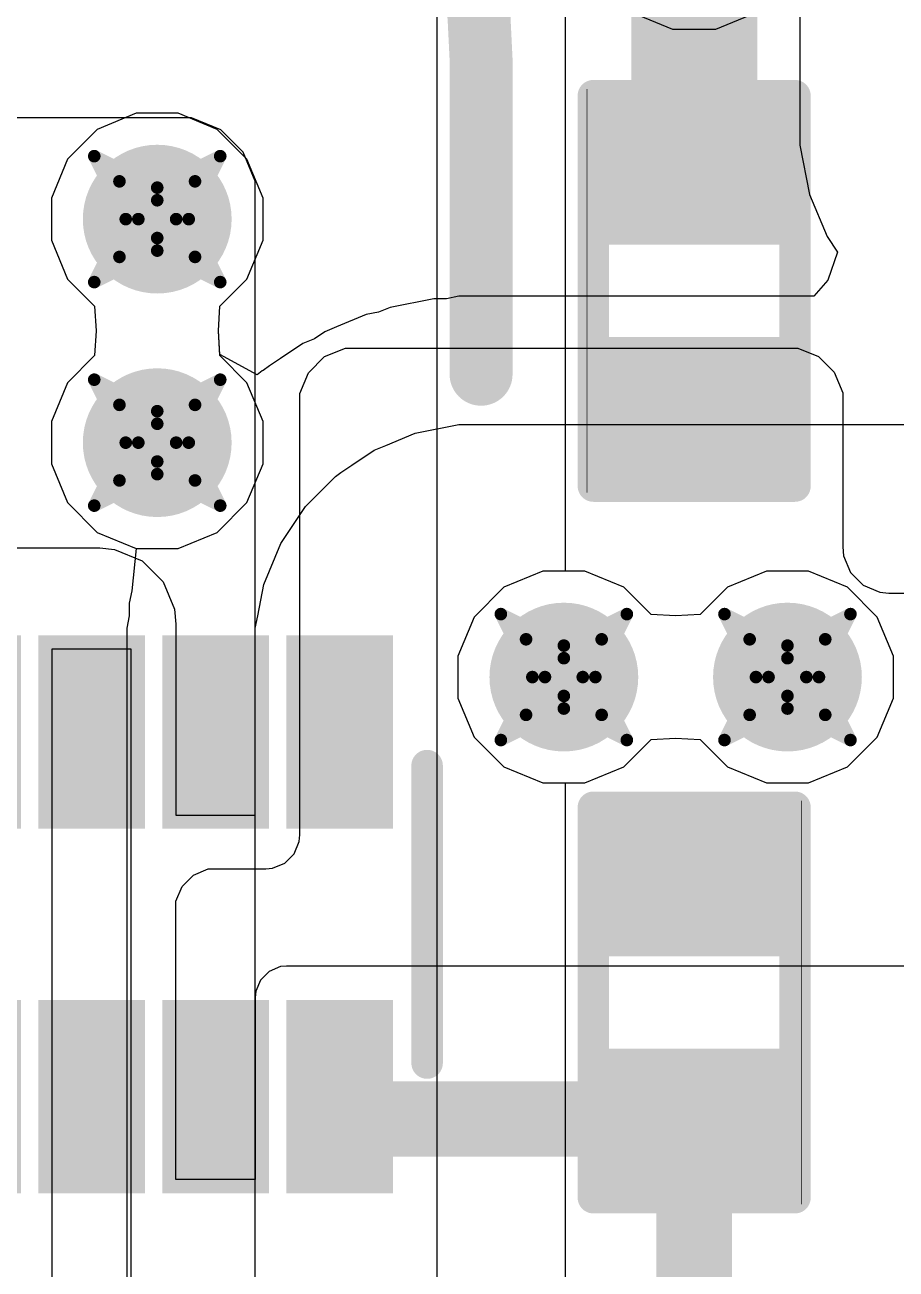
# Model space of a CAD drawing. Header units: inches. Extents: x -2 to 5376, y -4 to 5426.
# Drawn here: x 119.95 to 123.47, y 19.56 to 24.57 of the extents above; entities that cross this region are included whole.
import ezdxf

# ---------------------------------------------------------------- set-up
doc = ezdxf.new("R2010")
doc.units = ezdxf.units.IN
for name, color, linetype in [('Bottom Layer', 5, 'Continuous'), ('Drill Drawing', 1, 'Continuous'), ('Layer 1', 16, 'Continuous'), ('Layer 2', 76, 'Continuous'), ('Top Layer', 1, 'Continuous'), ('Top Overlay', 2, 'Continuous'), ('Top Paste', 8, 'Continuous'), ('Top Solder', 216, 'Continuous'), ('Via Holes', 16, 'Continuous')]:
    doc.layers.add(name, color=color, linetype=linetype)

# ---------------------------------------------------------------- blocks, each defined once
blk = doc.blocks.new('SOT_583_142')
at = {"layer": 'Top Layer'}
for points in [[(-1.07, 0.91), (-0.4, 0.91), (-0.4, 0.59), (-1.07, 0.59)], [(0.4, 0.91), (1.07, 0.91), (1.07, 0.59), (0.4, 0.59)], [(-1.07, 0.41), (-0.4, 0.41), (-0.4, 0.09), (-1.07, 0.09)], [(0.4, 0.41), (1.07, 0.41), (1.07, 0.09), (0.4, 0.09)], [(-1.07, -0.09), (-0.4, -0.09), (-0.4, -0.41), (-1.07, -0.41)], [(0.4, -0.09), (1.07, -0.09), (1.07, -0.41), (0.4, -0.41)], [(-1.07, -0.59), (-0.4, -0.59), (-0.4, -0.91), (-1.07, -0.91)], [(0.4, -0.59), (1.07, -0.59), (1.07, -0.91), (0.4, -0.91)]]:
    blk.add_hatch(color=1, dxfattribs=at).paths.add_polyline_path(points)
at = {"layer": 'Top Paste'}
for points in [[(-1.07, 0.91), (-0.4, 0.91), (-0.4, 0.59), (-1.07, 0.59)], [(0.4, 0.91), (1.07, 0.91), (1.07, 0.59), (0.4, 0.59)], [(-1.07, 0.41), (-0.4, 0.41), (-0.4, 0.09), (-1.07, 0.09)], [(0.4, 0.41), (1.07, 0.41), (1.07, 0.09), (0.4, 0.09)], [(-1.07, -0.09), (-0.4, -0.09), (-0.4, -0.41), (-1.07, -0.41)], [(0.4, -0.09), (1.07, -0.09), (1.07, -0.41), (0.4, -0.41)], [(-1.07, -0.59), (-0.4, -0.59), (-0.4, -0.91), (-1.07, -0.91)], [(0.4, -0.59), (1.07, -0.59), (1.07, -0.91), (0.4, -0.91)]]:
    blk.add_hatch(color=8, dxfattribs=at).paths.add_polyline_path(points)
at = {"layer": 'Top Solder'}
for points in [[(-1.125, 0.965), (-0.345, 0.965), (-0.345, 0.535), (-1.125, 0.535)], [(0.345, 0.965), (1.125, 0.965), (1.125, 0.535), (0.345, 0.535)], [(-1.125, 0.465), (-0.345, 0.465), (-0.345, 0.035), (-1.125, 0.035)], [(0.345, 0.465), (1.125, 0.465), (1.125, 0.035), (0.345, 0.035)], [(-1.125, -0.035), (-0.345, -0.035), (-0.345, -0.465), (-1.125, -0.465)], [(0.345, -0.035), (1.125, -0.035), (1.125, -0.465), (0.345, -0.465)], [(-1.125, -0.535), (-0.345, -0.535), (-0.345, -0.965), (-1.125, -0.965)], [(0.345, -0.535), (1.125, -0.535), (1.125, -0.965), (0.345, -0.965)]]:
    blk.add_hatch(color=216, dxfattribs=at).paths.add_polyline_path(points)
at = {"layer": 'Top Overlay'}
for points in [[(-0.6, 1.103, 0.127, 0.127, 0), (0.6, 1.103, 0.127, 0.127, 0)], [(-1.3208, 0.889, 0.127, 0.127, 0), (-1.3208, 0.635, 0.127, 0.127, 0)], [(-1.3208, 0.889, 0.127, 0.127, 0), (-1.1938, 0.762, 0.127, 0.127, 0)], [(-1.1938, 0.762, 0.127, 0.127, 0), (-1.3208, 0.635, 0.127, 0.127, 0)], [(-0.6, -1.103, 0.127, 0.127, 0), (0.6, -1.103, 0.127, 0.127, 0)]]:
    blk.add_lwpolyline(points, format="xyseb", dxfattribs=at)
for points in [[(-0.6317, 1.103, 0.0635, 0.0635, 1), (-0.5682, 1.103, 0.0635, 0.0635, 1)], [(0.5682, 1.103, 0.0635, 0.0635, 1), (0.6317, 1.103, 0.0635, 0.0635, 1)], [(-1.3525, 0.889, 0.0635, 0.0635, 1), (-1.2891, 0.889, 0.0635, 0.0635, 1)], [(-1.3525, 0.889, 0.0635, 0.0635, 1), (-1.2891, 0.889, 0.0635, 0.0635, 1)], [(-1.2255, 0.762, 0.0635, 0.0635, 1), (-1.1621, 0.762, 0.0635, 0.0635, 1)], [(-1.2255, 0.762, 0.0635, 0.0635, 1), (-1.1621, 0.762, 0.0635, 0.0635, 1)], [(-1.3525, 0.635, 0.0635, 0.0635, 1), (-1.2891, 0.635, 0.0635, 0.0635, 1)], [(-1.3525, 0.635, 0.0635, 0.0635, 1), (-1.2891, 0.635, 0.0635, 0.0635, 1)], [(-0.6317, -1.103, 0.0635, 0.0635, 1), (-0.5682, -1.103, 0.0635, 0.0635, 1)], [(0.5682, -1.103, 0.0635, 0.0635, 1), (0.6317, -1.103, 0.0635, 0.0635, 1)]]:
    blk.add_lwpolyline(points, format="xyseb", close=True, dxfattribs=at)
blk = doc.blocks.new('R___0402_170')
at = {"layer": 'Top Layer'}
for points in [[(-0.6985, -0.3175), (-0.6985, 0.3175), (-0.2413, 0.3175), (-0.2413, -0.3175)], [(0.2413, -0.3175), (0.2413, 0.3175), (0.6985, 0.3175), (0.6985, -0.3175)]]:
    blk.add_hatch(color=1, dxfattribs=at).paths.add_polyline_path(points)
at = {"layer": 'Top Paste'}
for points in [[(-0.6985, -0.3175), (-0.6985, 0.3175), (-0.2413, 0.3175), (-0.2413, -0.3175)], [(0.2413, -0.3175), (0.2413, 0.3175), (0.6985, 0.3175), (0.6985, -0.3175)]]:
    blk.add_hatch(color=8, dxfattribs=at).paths.add_polyline_path(points)
at = {"layer": 'Top Solder'}
for points in [[(-0.7535, -0.3725), (-0.7535, 0.3725), (-0.1863, 0.3725), (-0.1863, -0.3725)], [(0.1863, -0.3725), (0.1863, 0.3725), (0.7535, 0.3725), (0.7535, -0.3725)]]:
    blk.add_hatch(color=216, dxfattribs=at).paths.add_polyline_path(points)
at = {"layer": 'Top Overlay'}
for points in [[(-0.7874, -0.4064, 0.127, 0.127, 0), (-0.7874, 0.4064, 0.127, 0.127, 0)], [(0.7874, 0.4064, 0.127, 0.127, 0), (-0.7874, 0.4064, 0.127, 0.127, 0)], [(0.7874, -0.4064, 0.127, 0.127, 0), (0.7874, 0.4064, 0.127, 0.127, 0)], [(0.7874, -0.4064, 0.127, 0.127, 0), (-0.7874, -0.4064, 0.127, 0.127, 0)], [(0.8128, -0.4318, 0.00323, 0.00323, 0), (-0.8128, -0.4318, 0.00323, 0.00323, 0)]]:
    blk.add_lwpolyline(points, format="xyseb", dxfattribs=at)
for points in [[(-0.8191, 0.4064, 0.0635, 0.0635, 1), (-0.7556, 0.4064, 0.0635, 0.0635, 1)], [(-0.8191, 0.4064, 0.0635, 0.0635, 1), (-0.7556, 0.4064, 0.0635, 0.0635, 1)], [(0.7556, 0.4064, 0.0635, 0.0635, 1), (0.8191, 0.4064, 0.0635, 0.0635, 1)], [(0.7556, 0.4064, 0.0635, 0.0635, 1), (0.8191, 0.4064, 0.0635, 0.0635, 1)], [(-0.8191, -0.4064, 0.0635, 0.0635, 1), (-0.7556, -0.4064, 0.0635, 0.0635, 1)], [(-0.8191, -0.4064, 0.0635, 0.0635, 1), (-0.7556, -0.4064, 0.0635, 0.0635, 1)], [(0.7556, -0.4064, 0.0635, 0.0635, 1), (0.8191, -0.4064, 0.0635, 0.0635, 1)], [(0.7556, -0.4064, 0.0635, 0.0635, 1), (0.8191, -0.4064, 0.0635, 0.0635, 1)], [(-0.8136, -0.4318, 0.00161, 0.00161, 1), (-0.812, -0.4318, 0.00161, 0.00161, 1)], [(0.812, -0.4318, 0.00161, 0.00161, 1), (0.8136, -0.4318, 0.00161, 0.00161, 1)]]:
    blk.add_lwpolyline(points, format="xyseb", close=True, dxfattribs=at)
blk = doc.blocks.new('R___0402_172')
at = {"layer": 'Top Layer'}
for points in [[(-0.6985, -0.3175), (-0.6985, 0.3175), (-0.2413, 0.3175), (-0.2413, -0.3175)], [(0.2413, -0.3175), (0.2413, 0.3175), (0.6985, 0.3175), (0.6985, -0.3175)]]:
    blk.add_hatch(color=1, dxfattribs=at).paths.add_polyline_path(points)
at = {"layer": 'Top Paste'}
for points in [[(-0.6985, -0.3175), (-0.6985, 0.3175), (-0.2413, 0.3175), (-0.2413, -0.3175)], [(0.2413, -0.3175), (0.2413, 0.3175), (0.6985, 0.3175), (0.6985, -0.3175)]]:
    blk.add_hatch(color=8, dxfattribs=at).paths.add_polyline_path(points)
at = {"layer": 'Top Solder'}
for points in [[(-0.7535, -0.3725), (-0.7535, 0.3725), (-0.1863, 0.3725), (-0.1863, -0.3725)], [(0.1863, -0.3725), (0.1863, 0.3725), (0.7535, 0.3725), (0.7535, -0.3725)]]:
    blk.add_hatch(color=216, dxfattribs=at).paths.add_polyline_path(points)
at = {"layer": 'Top Overlay'}
for points in [[(-0.7874, 0.4064, 0.127, 0.127, 0), (-0.7874, -0.4064, 0.127, 0.127, 0)], [(-0.7874, 0.4064, 0.127, 0.127, 0), (0.7874, 0.4064, 0.127, 0.127, 0)], [(0.7874, 0.4064, 0.127, 0.127, 0), (0.7874, -0.4064, 0.127, 0.127, 0)], [(-0.7874, -0.4064, 0.127, 0.127, 0), (0.7874, -0.4064, 0.127, 0.127, 0)], [(-0.8128, -0.4318, 0.00323, 0.00323, 0), (0.8128, -0.4318, 0.00323, 0.00323, 0)]]:
    blk.add_lwpolyline(points, format="xyseb", dxfattribs=at)
for points in [[(-0.8191, 0.4064, 0.0635, 0.0635, 1), (-0.7556, 0.4064, 0.0635, 0.0635, 1)], [(-0.8191, 0.4064, 0.0635, 0.0635, 1), (-0.7556, 0.4064, 0.0635, 0.0635, 1)], [(0.7556, 0.4064, 0.0635, 0.0635, 1), (0.8191, 0.4064, 0.0635, 0.0635, 1)], [(0.7556, 0.4064, 0.0635, 0.0635, 1), (0.8191, 0.4064, 0.0635, 0.0635, 1)], [(-0.8191, -0.4064, 0.0635, 0.0635, 1), (-0.7556, -0.4064, 0.0635, 0.0635, 1)], [(-0.8191, -0.4064, 0.0635, 0.0635, 1), (-0.7556, -0.4064, 0.0635, 0.0635, 1)], [(0.7556, -0.4064, 0.0635, 0.0635, 1), (0.8191, -0.4064, 0.0635, 0.0635, 1)], [(0.7556, -0.4064, 0.0635, 0.0635, 1), (0.8191, -0.4064, 0.0635, 0.0635, 1)], [(-0.8136, -0.4318, 0.00161, 0.00161, 1), (-0.812, -0.4318, 0.00161, 0.00161, 1)], [(0.812, -0.4318, 0.00161, 0.00161, 1), (0.8136, -0.4318, 0.00161, 0.00161, 1)]]:
    blk.add_lwpolyline(points, format="xyseb", close=True, dxfattribs=at)

msp = doc.modelspace()

# ---------------------------------------------------------------- hatches: boundary and pattern name
at = {"layer": 'Bottom Layer'}
h = msp.add_hatch(color=5, dxfattribs=at)
edge = h.paths.add_edge_path()
edge.add_arc((120.4872, 23.7904), 0.3, 0, 360)
h = msp.add_hatch(color=5, dxfattribs=at)
edge = h.paths.add_edge_path()
edge.add_arc((120.4872, 22.8888), 0.3, 0, 360)
h = msp.add_hatch(color=5, dxfattribs=at)
edge = h.paths.add_edge_path()
edge.add_arc((122.1268, 21.9433), 0.3, 0, 360)
h = msp.add_hatch(color=5, dxfattribs=at)
edge = h.paths.add_edge_path()
edge.add_arc((123.0284, 21.9433), 0.3, 0, 360)
at = {"layer": 'Layer 1'}
h = msp.add_hatch(color=16, dxfattribs=at)
edge = h.paths.add_edge_path()
edge.add_arc((120.4872, 23.7904), 0.3, 0, 360)
h = msp.add_hatch(color=16, dxfattribs=at)
edge = h.paths.add_edge_path()
edge.add_arc((120.4872, 22.8888), 0.3, 0, 360)
h = msp.add_hatch(color=16, dxfattribs=at)
edge = h.paths.add_edge_path()
edge.add_arc((122.1268, 21.9433), 0.3, 0, 360)
h = msp.add_hatch(color=16, dxfattribs=at)
edge = h.paths.add_edge_path()
edge.add_arc((123.0284, 21.9433), 0.3, 0, 360)
at = {"layer": 'Layer 2'}
h = msp.add_hatch(color=76, dxfattribs=at)
edge = h.paths.add_edge_path()
edge.add_arc((120.4872, 23.7904), 0.3, 0, 360)
h = msp.add_hatch(color=76, dxfattribs=at)
edge = h.paths.add_edge_path()
edge.add_arc((120.4872, 22.8888), 0.3, 0, 360)
h = msp.add_hatch(color=76, dxfattribs=at)
edge = h.paths.add_edge_path()
edge.add_arc((122.1268, 21.9433), 0.3, 0, 360)
h = msp.add_hatch(color=76, dxfattribs=at)
edge = h.paths.add_edge_path()
edge.add_arc((123.0284, 21.9433), 0.3, 0, 360)
at = {"layer": 'Top Layer'}
h = msp.add_hatch(color=1, dxfattribs=at)
edge = h.paths.add_edge_path()
edge.add_arc((120.4872, 23.7904), 0.3, 0, 360)
h = msp.add_hatch(color=1, dxfattribs=at)
edge = h.paths.add_edge_path()
edge.add_arc((120.4872, 22.8888), 0.3, 0, 360)
h = msp.add_hatch(color=1, dxfattribs=at)
edge = h.paths.add_edge_path()
edge.add_arc((122.1268, 21.9433), 0.3, 0, 360)
h = msp.add_hatch(color=1, dxfattribs=at)
edge = h.paths.add_edge_path()
edge.add_arc((123.0284, 21.9433), 0.3, 0, 360)
at = {"layer": 'Via Holes'}
h = msp.add_hatch(color=7, dxfattribs=at)
edge = h.paths.add_edge_path()
edge.add_arc((120.4872, 23.7904), 0.15, 0, 360)
h = msp.add_hatch(color=7, dxfattribs=at)
edge = h.paths.add_edge_path()
edge.add_arc((120.4872, 22.8888), 0.15, 0, 360)
h = msp.add_hatch(color=7, dxfattribs=at)
edge = h.paths.add_edge_path()
edge.add_arc((122.1268, 21.9433), 0.15, 0, 360)
h = msp.add_hatch(color=7, dxfattribs=at)
edge = h.paths.add_edge_path()
edge.add_arc((123.0284, 21.9433), 0.15, 0, 360)

# ---------------------------------------------------------------- linework, layer by layer
at = {"layer": 'Bottom Layer'}
for p, q in [((121.6152, 25.1587), (121.6152, 19.431)), ((122.1331, 22.3703), (122.1331, 25.1587)), ((122.2118, 22.3703), (122.1331, 22.3703)), ((122.3687, 22.3053), (122.2118, 22.3703)), ((122.9435, 22.3703), (122.7865, 22.3053)), ((123.1134, 22.3703), (122.9435, 22.3703)), ((123.2703, 22.3053), (123.1134, 22.3703)), ((122.4783, 22.1956), (122.3687, 22.3053)), ((122.7865, 22.3053), (122.6769, 22.1956)), ((123.3904, 22.1851), (123.2703, 22.3053)), ((122.5776, 22.1901), (122.4783, 22.1956)), ((122.6769, 22.1956), (122.5776, 22.1901)), ((123.4554, 22.0282), (123.3904, 22.1851)), ((123.4554, 21.8583), (123.4554, 22.0282)), ((123.3904, 21.7014), (123.4554, 21.8583)), ((122.3687, 21.5813), (122.4783, 21.6909)), ((122.4783, 21.6909), (122.5776, 21.6964)), ((122.5776, 21.6964), (122.6769, 21.6909)), ((122.6769, 21.6909), (122.7865, 21.5813)), ((123.2703, 21.5813), (123.3904, 21.7014)), ((122.2118, 21.5163), (122.3687, 21.5813)), ((122.7865, 21.5813), (122.9435, 21.5163)), ((123.1134, 21.5163), (123.2703, 21.5813)), ((122.1331, 19.4791), (122.1331, 21.5163)), ((122.1331, 21.5163), (122.2118, 21.5163)), ((122.9435, 21.5163), (123.1134, 21.5163))]:
    msp.add_line(p, q, dxfattribs=at)
at = {"layer": 'Drill Drawing'}
for points in [[(120.2332, 24.0444, 0.0508, 0.0508, 0), (120.4872, 23.9174, 0.0508, 0.0508, 0)], [(120.2332, 24.0444, 0.0508, 0.0508, 0), (120.3602, 23.7904, 0.0508, 0.0508, 0)], [(120.4872, 23.9174, 0.0508, 0.0508, 0), (120.7412, 24.0444, 0.0508, 0.0508, 0)], [(120.6142, 23.7904, 0.0508, 0.0508, 0), (120.7412, 24.0444, 0.0508, 0.0508, 0)], [(120.3348, 23.9428, 0.0508, 0.0508, 0), (120.4872, 23.8666, 0.0508, 0.0508, 0)], [(120.3348, 23.9428, 0.0508, 0.0508, 0), (120.411, 23.7904, 0.0508, 0.0508, 0)], [(120.4872, 23.8666, 0.0508, 0.0508, 0), (120.6396, 23.9428, 0.0508, 0.0508, 0)], [(120.5634, 23.7904, 0.0508, 0.0508, 0), (120.6396, 23.9428, 0.0508, 0.0508, 0)], [(120.2332, 23.5364, 0.0508, 0.0508, 0), (120.3602, 23.7904, 0.0508, 0.0508, 0)], [(120.3348, 23.638, 0.0508, 0.0508, 0), (120.411, 23.7904, 0.0508, 0.0508, 0)], [(120.5634, 23.7904, 0.0508, 0.0508, 0), (120.6396, 23.638, 0.0508, 0.0508, 0)], [(120.6142, 23.7904, 0.0508, 0.0508, 0), (120.7412, 23.5364, 0.0508, 0.0508, 0)], [(120.3348, 23.638, 0.0508, 0.0508, 0), (120.4872, 23.7142, 0.0508, 0.0508, 0)], [(120.4872, 23.7142, 0.0508, 0.0508, 0), (120.6396, 23.638, 0.0508, 0.0508, 0)], [(120.2332, 23.5364, 0.0508, 0.0508, 0), (120.4872, 23.6634, 0.0508, 0.0508, 0)], [(120.4872, 23.6634, 0.0508, 0.0508, 0), (120.7412, 23.5364, 0.0508, 0.0508, 0)], [(120.2332, 23.1428, 0.0508, 0.0508, 0), (120.4872, 23.0158, 0.0508, 0.0508, 0)], [(120.2332, 23.1428, 0.0508, 0.0508, 0), (120.3602, 22.8888, 0.0508, 0.0508, 0)], [(120.4872, 23.0158, 0.0508, 0.0508, 0), (120.7412, 23.1428, 0.0508, 0.0508, 0)], [(120.6142, 22.8888, 0.0508, 0.0508, 0), (120.7412, 23.1428, 0.0508, 0.0508, 0)], [(120.3348, 23.0412, 0.0508, 0.0508, 0), (120.4872, 22.965, 0.0508, 0.0508, 0)], [(120.3348, 23.0412, 0.0508, 0.0508, 0), (120.411, 22.8888, 0.0508, 0.0508, 0)], [(120.4872, 22.965, 0.0508, 0.0508, 0), (120.6396, 23.0412, 0.0508, 0.0508, 0)], [(120.5634, 22.8888, 0.0508, 0.0508, 0), (120.6396, 23.0412, 0.0508, 0.0508, 0)], [(120.2332, 22.6348, 0.0508, 0.0508, 0), (120.3602, 22.8888, 0.0508, 0.0508, 0)], [(120.3348, 22.7364, 0.0508, 0.0508, 0), (120.411, 22.8888, 0.0508, 0.0508, 0)], [(120.5634, 22.8888, 0.0508, 0.0508, 0), (120.6396, 22.7364, 0.0508, 0.0508, 0)], [(120.6142, 22.8888, 0.0508, 0.0508, 0), (120.7412, 22.6348, 0.0508, 0.0508, 0)], [(120.3348, 22.7364, 0.0508, 0.0508, 0), (120.4872, 22.8126, 0.0508, 0.0508, 0)], [(120.4872, 22.8126, 0.0508, 0.0508, 0), (120.6396, 22.7364, 0.0508, 0.0508, 0)], [(120.2332, 22.6348, 0.0508, 0.0508, 0), (120.4872, 22.7618, 0.0508, 0.0508, 0)], [(120.4872, 22.7618, 0.0508, 0.0508, 0), (120.7412, 22.6348, 0.0508, 0.0508, 0)], [(121.8728, 22.1973, 0.0508, 0.0508, 0), (122.1268, 22.0703, 0.0508, 0.0508, 0)], [(121.8728, 22.1973, 0.0508, 0.0508, 0), (121.9998, 21.9433, 0.0508, 0.0508, 0)], [(122.1268, 22.0703, 0.0508, 0.0508, 0), (122.3808, 22.1973, 0.0508, 0.0508, 0)], [(122.2538, 21.9433, 0.0508, 0.0508, 0), (122.3808, 22.1973, 0.0508, 0.0508, 0)], [(122.7744, 22.1973, 0.0508, 0.0508, 0), (123.0284, 22.0703, 0.0508, 0.0508, 0)], [(122.7744, 22.1973, 0.0508, 0.0508, 0), (122.9014, 21.9433, 0.0508, 0.0508, 0)], [(123.0284, 22.0703, 0.0508, 0.0508, 0), (123.2824, 22.1973, 0.0508, 0.0508, 0)], [(123.1554, 21.9433, 0.0508, 0.0508, 0), (123.2824, 22.1973, 0.0508, 0.0508, 0)], [(121.9744, 22.0957, 0.0508, 0.0508, 0), (122.1268, 22.0195, 0.0508, 0.0508, 0)], [(121.9744, 22.0957, 0.0508, 0.0508, 0), (122.0506, 21.9433, 0.0508, 0.0508, 0)], [(122.1268, 22.0195, 0.0508, 0.0508, 0), (122.2792, 22.0957, 0.0508, 0.0508, 0)], [(122.203, 21.9433, 0.0508, 0.0508, 0), (122.2792, 22.0957, 0.0508, 0.0508, 0)], [(122.876, 22.0957, 0.0508, 0.0508, 0), (123.0284, 22.0195, 0.0508, 0.0508, 0)], [(122.876, 22.0957, 0.0508, 0.0508, 0), (122.9522, 21.9433, 0.0508, 0.0508, 0)], [(123.0284, 22.0195, 0.0508, 0.0508, 0), (123.1808, 22.0957, 0.0508, 0.0508, 0)], [(123.1046, 21.9433, 0.0508, 0.0508, 0), (123.1808, 22.0957, 0.0508, 0.0508, 0)], [(121.8728, 21.6893, 0.0508, 0.0508, 0), (121.9998, 21.9433, 0.0508, 0.0508, 0)], [(121.9744, 21.7909, 0.0508, 0.0508, 0), (122.0506, 21.9433, 0.0508, 0.0508, 0)], [(122.203, 21.9433, 0.0508, 0.0508, 0), (122.2792, 21.7909, 0.0508, 0.0508, 0)], [(122.2538, 21.9433, 0.0508, 0.0508, 0), (122.3808, 21.6893, 0.0508, 0.0508, 0)], [(122.7744, 21.6893, 0.0508, 0.0508, 0), (122.9014, 21.9433, 0.0508, 0.0508, 0)], [(122.876, 21.7909, 0.0508, 0.0508, 0), (122.9522, 21.9433, 0.0508, 0.0508, 0)], [(123.1046, 21.9433, 0.0508, 0.0508, 0), (123.1808, 21.7909, 0.0508, 0.0508, 0)], [(123.1554, 21.9433, 0.0508, 0.0508, 0), (123.2824, 21.6893, 0.0508, 0.0508, 0)], [(121.9744, 21.7909, 0.0508, 0.0508, 0), (122.1268, 21.8671, 0.0508, 0.0508, 0)], [(122.1268, 21.8671, 0.0508, 0.0508, 0), (122.2792, 21.7909, 0.0508, 0.0508, 0)], [(122.876, 21.7909, 0.0508, 0.0508, 0), (123.0284, 21.8671, 0.0508, 0.0508, 0)], [(123.0284, 21.8671, 0.0508, 0.0508, 0), (123.1808, 21.7909, 0.0508, 0.0508, 0)], [(121.8728, 21.6893, 0.0508, 0.0508, 0), (122.1268, 21.8163, 0.0508, 0.0508, 0)], [(122.1268, 21.8163, 0.0508, 0.0508, 0), (122.3808, 21.6893, 0.0508, 0.0508, 0)], [(122.7744, 21.6893, 0.0508, 0.0508, 0), (123.0284, 21.8163, 0.0508, 0.0508, 0)], [(123.0284, 21.8163, 0.0508, 0.0508, 0), (123.2824, 21.6893, 0.0508, 0.0508, 0)]]:
    msp.add_lwpolyline(points, format="xyseb", dxfattribs=at)
for points in [[(120.2205, 24.0444, 0.0254, 0.0254, 1), (120.2459, 24.0444, 0.0254, 0.0254, 1)], [(120.2205, 24.0444, 0.0254, 0.0254, 1), (120.2459, 24.0444, 0.0254, 0.0254, 1)], [(120.7285, 24.0444, 0.0254, 0.0254, 1), (120.7539, 24.0444, 0.0254, 0.0254, 1)], [(120.7285, 24.0444, 0.0254, 0.0254, 1), (120.7539, 24.0444, 0.0254, 0.0254, 1)], [(120.3221, 23.9428, 0.0254, 0.0254, 1), (120.3475, 23.9428, 0.0254, 0.0254, 1)], [(120.3221, 23.9428, 0.0254, 0.0254, 1), (120.3475, 23.9428, 0.0254, 0.0254, 1)], [(120.4745, 23.9174, 0.0254, 0.0254, 1), (120.4999, 23.9174, 0.0254, 0.0254, 1)], [(120.4745, 23.9174, 0.0254, 0.0254, 1), (120.4999, 23.9174, 0.0254, 0.0254, 1)], [(120.6269, 23.9428, 0.0254, 0.0254, 1), (120.6523, 23.9428, 0.0254, 0.0254, 1)], [(120.6269, 23.9428, 0.0254, 0.0254, 1), (120.6523, 23.9428, 0.0254, 0.0254, 1)], [(120.4745, 23.8666, 0.0254, 0.0254, 1), (120.4999, 23.8666, 0.0254, 0.0254, 1)], [(120.4745, 23.8666, 0.0254, 0.0254, 1), (120.4999, 23.8666, 0.0254, 0.0254, 1)], [(120.3475, 23.7904, 0.0254, 0.0254, 1), (120.3729, 23.7904, 0.0254, 0.0254, 1)], [(120.3475, 23.7904, 0.0254, 0.0254, 1), (120.3729, 23.7904, 0.0254, 0.0254, 1)], [(120.3983, 23.7904, 0.0254, 0.0254, 1), (120.4237, 23.7904, 0.0254, 0.0254, 1)], [(120.3983, 23.7904, 0.0254, 0.0254, 1), (120.4237, 23.7904, 0.0254, 0.0254, 1)], [(120.5507, 23.7904, 0.0254, 0.0254, 1), (120.5761, 23.7904, 0.0254, 0.0254, 1)], [(120.5507, 23.7904, 0.0254, 0.0254, 1), (120.5761, 23.7904, 0.0254, 0.0254, 1)], [(120.6015, 23.7904, 0.0254, 0.0254, 1), (120.6269, 23.7904, 0.0254, 0.0254, 1)], [(120.6015, 23.7904, 0.0254, 0.0254, 1), (120.6269, 23.7904, 0.0254, 0.0254, 1)], [(120.4745, 23.7142, 0.0254, 0.0254, 1), (120.4999, 23.7142, 0.0254, 0.0254, 1)], [(120.4745, 23.7142, 0.0254, 0.0254, 1), (120.4999, 23.7142, 0.0254, 0.0254, 1)], [(120.4745, 23.6634, 0.0254, 0.0254, 1), (120.4999, 23.6634, 0.0254, 0.0254, 1)], [(120.4745, 23.6634, 0.0254, 0.0254, 1), (120.4999, 23.6634, 0.0254, 0.0254, 1)], [(120.3221, 23.638, 0.0254, 0.0254, 1), (120.3475, 23.638, 0.0254, 0.0254, 1)], [(120.3221, 23.638, 0.0254, 0.0254, 1), (120.3475, 23.638, 0.0254, 0.0254, 1)], [(120.6269, 23.638, 0.0254, 0.0254, 1), (120.6523, 23.638, 0.0254, 0.0254, 1)], [(120.6269, 23.638, 0.0254, 0.0254, 1), (120.6523, 23.638, 0.0254, 0.0254, 1)], [(120.2205, 23.5364, 0.0254, 0.0254, 1), (120.2459, 23.5364, 0.0254, 0.0254, 1)], [(120.2205, 23.5364, 0.0254, 0.0254, 1), (120.2459, 23.5364, 0.0254, 0.0254, 1)], [(120.7285, 23.5364, 0.0254, 0.0254, 1), (120.7539, 23.5364, 0.0254, 0.0254, 1)], [(120.7285, 23.5364, 0.0254, 0.0254, 1), (120.7539, 23.5364, 0.0254, 0.0254, 1)], [(120.2205, 23.1428, 0.0254, 0.0254, 1), (120.2459, 23.1428, 0.0254, 0.0254, 1)], [(120.2205, 23.1428, 0.0254, 0.0254, 1), (120.2459, 23.1428, 0.0254, 0.0254, 1)], [(120.7285, 23.1428, 0.0254, 0.0254, 1), (120.7539, 23.1428, 0.0254, 0.0254, 1)], [(120.7285, 23.1428, 0.0254, 0.0254, 1), (120.7539, 23.1428, 0.0254, 0.0254, 1)], [(120.3221, 23.0412, 0.0254, 0.0254, 1), (120.3475, 23.0412, 0.0254, 0.0254, 1)], [(120.3221, 23.0412, 0.0254, 0.0254, 1), (120.3475, 23.0412, 0.0254, 0.0254, 1)], [(120.4745, 23.0158, 0.0254, 0.0254, 1), (120.4999, 23.0158, 0.0254, 0.0254, 1)], [(120.4745, 23.0158, 0.0254, 0.0254, 1), (120.4999, 23.0158, 0.0254, 0.0254, 1)], [(120.6269, 23.0412, 0.0254, 0.0254, 1), (120.6523, 23.0412, 0.0254, 0.0254, 1)], [(120.6269, 23.0412, 0.0254, 0.0254, 1), (120.6523, 23.0412, 0.0254, 0.0254, 1)], [(120.4745, 22.965, 0.0254, 0.0254, 1), (120.4999, 22.965, 0.0254, 0.0254, 1)], [(120.4745, 22.965, 0.0254, 0.0254, 1), (120.4999, 22.965, 0.0254, 0.0254, 1)], [(120.3475, 22.8888, 0.0254, 0.0254, 1), (120.3729, 22.8888, 0.0254, 0.0254, 1)], [(120.3475, 22.8888, 0.0254, 0.0254, 1), (120.3729, 22.8888, 0.0254, 0.0254, 1)], [(120.3983, 22.8888, 0.0254, 0.0254, 1), (120.4237, 22.8888, 0.0254, 0.0254, 1)], [(120.3983, 22.8888, 0.0254, 0.0254, 1), (120.4237, 22.8888, 0.0254, 0.0254, 1)], [(120.5507, 22.8888, 0.0254, 0.0254, 1), (120.5761, 22.8888, 0.0254, 0.0254, 1)], [(120.5507, 22.8888, 0.0254, 0.0254, 1), (120.5761, 22.8888, 0.0254, 0.0254, 1)], [(120.6015, 22.8888, 0.0254, 0.0254, 1), (120.6269, 22.8888, 0.0254, 0.0254, 1)], [(120.6015, 22.8888, 0.0254, 0.0254, 1), (120.6269, 22.8888, 0.0254, 0.0254, 1)], [(120.4745, 22.8126, 0.0254, 0.0254, 1), (120.4999, 22.8126, 0.0254, 0.0254, 1)], [(120.4745, 22.8126, 0.0254, 0.0254, 1), (120.4999, 22.8126, 0.0254, 0.0254, 1)], [(120.4745, 22.7618, 0.0254, 0.0254, 1), (120.4999, 22.7618, 0.0254, 0.0254, 1)], [(120.4745, 22.7618, 0.0254, 0.0254, 1), (120.4999, 22.7618, 0.0254, 0.0254, 1)], [(120.3221, 22.7364, 0.0254, 0.0254, 1), (120.3475, 22.7364, 0.0254, 0.0254, 1)], [(120.3221, 22.7364, 0.0254, 0.0254, 1), (120.3475, 22.7364, 0.0254, 0.0254, 1)], [(120.6269, 22.7364, 0.0254, 0.0254, 1), (120.6523, 22.7364, 0.0254, 0.0254, 1)], [(120.6269, 22.7364, 0.0254, 0.0254, 1), (120.6523, 22.7364, 0.0254, 0.0254, 1)], [(120.2205, 22.6348, 0.0254, 0.0254, 1), (120.2459, 22.6348, 0.0254, 0.0254, 1)], [(120.2205, 22.6348, 0.0254, 0.0254, 1), (120.2459, 22.6348, 0.0254, 0.0254, 1)], [(120.7285, 22.6348, 0.0254, 0.0254, 1), (120.7539, 22.6348, 0.0254, 0.0254, 1)], [(120.7285, 22.6348, 0.0254, 0.0254, 1), (120.7539, 22.6348, 0.0254, 0.0254, 1)], [(121.8601, 22.1973, 0.0254, 0.0254, 1), (121.8855, 22.1973, 0.0254, 0.0254, 1)], [(121.8601, 22.1973, 0.0254, 0.0254, 1), (121.8855, 22.1973, 0.0254, 0.0254, 1)], [(122.3681, 22.1973, 0.0254, 0.0254, 1), (122.3935, 22.1973, 0.0254, 0.0254, 1)], [(122.3681, 22.1973, 0.0254, 0.0254, 1), (122.3935, 22.1973, 0.0254, 0.0254, 1)], [(122.7617, 22.1973, 0.0254, 0.0254, 1), (122.7871, 22.1973, 0.0254, 0.0254, 1)], [(122.7617, 22.1973, 0.0254, 0.0254, 1), (122.7871, 22.1973, 0.0254, 0.0254, 1)], [(123.2697, 22.1973, 0.0254, 0.0254, 1), (123.2951, 22.1973, 0.0254, 0.0254, 1)], [(123.2697, 22.1973, 0.0254, 0.0254, 1), (123.2951, 22.1973, 0.0254, 0.0254, 1)], [(121.9617, 22.0957, 0.0254, 0.0254, 1), (121.9871, 22.0957, 0.0254, 0.0254, 1)], [(121.9617, 22.0957, 0.0254, 0.0254, 1), (121.9871, 22.0957, 0.0254, 0.0254, 1)], [(122.1141, 22.0703, 0.0254, 0.0254, 1), (122.1395, 22.0703, 0.0254, 0.0254, 1)], [(122.1141, 22.0703, 0.0254, 0.0254, 1), (122.1395, 22.0703, 0.0254, 0.0254, 1)], [(122.2665, 22.0957, 0.0254, 0.0254, 1), (122.2919, 22.0957, 0.0254, 0.0254, 1)], [(122.2665, 22.0957, 0.0254, 0.0254, 1), (122.2919, 22.0957, 0.0254, 0.0254, 1)], [(122.8633, 22.0957, 0.0254, 0.0254, 1), (122.8887, 22.0957, 0.0254, 0.0254, 1)], [(122.8633, 22.0957, 0.0254, 0.0254, 1), (122.8887, 22.0957, 0.0254, 0.0254, 1)], [(123.0157, 22.0703, 0.0254, 0.0254, 1), (123.0411, 22.0703, 0.0254, 0.0254, 1)], [(123.0157, 22.0703, 0.0254, 0.0254, 1), (123.0411, 22.0703, 0.0254, 0.0254, 1)], [(123.1681, 22.0957, 0.0254, 0.0254, 1), (123.1935, 22.0957, 0.0254, 0.0254, 1)], [(123.1681, 22.0957, 0.0254, 0.0254, 1), (123.1935, 22.0957, 0.0254, 0.0254, 1)], [(122.1141, 22.0195, 0.0254, 0.0254, 1), (122.1395, 22.0195, 0.0254, 0.0254, 1)], [(122.1141, 22.0195, 0.0254, 0.0254, 1), (122.1395, 22.0195, 0.0254, 0.0254, 1)], [(123.0157, 22.0195, 0.0254, 0.0254, 1), (123.0411, 22.0195, 0.0254, 0.0254, 1)], [(123.0157, 22.0195, 0.0254, 0.0254, 1), (123.0411, 22.0195, 0.0254, 0.0254, 1)], [(121.9871, 21.9433, 0.0254, 0.0254, 1), (122.0125, 21.9433, 0.0254, 0.0254, 1)], [(121.9871, 21.9433, 0.0254, 0.0254, 1), (122.0125, 21.9433, 0.0254, 0.0254, 1)], [(122.0379, 21.9433, 0.0254, 0.0254, 1), (122.0633, 21.9433, 0.0254, 0.0254, 1)], [(122.0379, 21.9433, 0.0254, 0.0254, 1), (122.0633, 21.9433, 0.0254, 0.0254, 1)], [(122.1903, 21.9433, 0.0254, 0.0254, 1), (122.2157, 21.9433, 0.0254, 0.0254, 1)], [(122.1903, 21.9433, 0.0254, 0.0254, 1), (122.2157, 21.9433, 0.0254, 0.0254, 1)], [(122.2411, 21.9433, 0.0254, 0.0254, 1), (122.2665, 21.9433, 0.0254, 0.0254, 1)], [(122.2411, 21.9433, 0.0254, 0.0254, 1), (122.2665, 21.9433, 0.0254, 0.0254, 1)], [(122.8887, 21.9433, 0.0254, 0.0254, 1), (122.9141, 21.9433, 0.0254, 0.0254, 1)], [(122.8887, 21.9433, 0.0254, 0.0254, 1), (122.9141, 21.9433, 0.0254, 0.0254, 1)], [(122.9395, 21.9433, 0.0254, 0.0254, 1), (122.9649, 21.9433, 0.0254, 0.0254, 1)], [(122.9395, 21.9433, 0.0254, 0.0254, 1), (122.9649, 21.9433, 0.0254, 0.0254, 1)], [(123.0919, 21.9433, 0.0254, 0.0254, 1), (123.1173, 21.9433, 0.0254, 0.0254, 1)], [(123.0919, 21.9433, 0.0254, 0.0254, 1), (123.1173, 21.9433, 0.0254, 0.0254, 1)], [(123.1427, 21.9433, 0.0254, 0.0254, 1), (123.1681, 21.9433, 0.0254, 0.0254, 1)], [(123.1427, 21.9433, 0.0254, 0.0254, 1), (123.1681, 21.9433, 0.0254, 0.0254, 1)], [(122.1141, 21.8671, 0.0254, 0.0254, 1), (122.1395, 21.8671, 0.0254, 0.0254, 1)], [(122.1141, 21.8671, 0.0254, 0.0254, 1), (122.1395, 21.8671, 0.0254, 0.0254, 1)], [(123.0157, 21.8671, 0.0254, 0.0254, 1), (123.0411, 21.8671, 0.0254, 0.0254, 1)], [(123.0157, 21.8671, 0.0254, 0.0254, 1), (123.0411, 21.8671, 0.0254, 0.0254, 1)], [(122.1141, 21.8163, 0.0254, 0.0254, 1), (122.1395, 21.8163, 0.0254, 0.0254, 1)], [(122.1141, 21.8163, 0.0254, 0.0254, 1), (122.1395, 21.8163, 0.0254, 0.0254, 1)], [(123.0157, 21.8163, 0.0254, 0.0254, 1), (123.0411, 21.8163, 0.0254, 0.0254, 1)], [(123.0157, 21.8163, 0.0254, 0.0254, 1), (123.0411, 21.8163, 0.0254, 0.0254, 1)], [(121.9617, 21.7909, 0.0254, 0.0254, 1), (121.9871, 21.7909, 0.0254, 0.0254, 1)], [(121.9617, 21.7909, 0.0254, 0.0254, 1), (121.9871, 21.7909, 0.0254, 0.0254, 1)], [(122.2665, 21.7909, 0.0254, 0.0254, 1), (122.2919, 21.7909, 0.0254, 0.0254, 1)], [(122.2665, 21.7909, 0.0254, 0.0254, 1), (122.2919, 21.7909, 0.0254, 0.0254, 1)], [(122.8633, 21.7909, 0.0254, 0.0254, 1), (122.8887, 21.7909, 0.0254, 0.0254, 1)], [(122.8633, 21.7909, 0.0254, 0.0254, 1), (122.8887, 21.7909, 0.0254, 0.0254, 1)], [(123.1681, 21.7909, 0.0254, 0.0254, 1), (123.1935, 21.7909, 0.0254, 0.0254, 1)], [(123.1681, 21.7909, 0.0254, 0.0254, 1), (123.1935, 21.7909, 0.0254, 0.0254, 1)], [(121.8601, 21.6893, 0.0254, 0.0254, 1), (121.8855, 21.6893, 0.0254, 0.0254, 1)], [(121.8601, 21.6893, 0.0254, 0.0254, 1), (121.8855, 21.6893, 0.0254, 0.0254, 1)], [(122.3681, 21.6893, 0.0254, 0.0254, 1), (122.3935, 21.6893, 0.0254, 0.0254, 1)], [(122.3681, 21.6893, 0.0254, 0.0254, 1), (122.3935, 21.6893, 0.0254, 0.0254, 1)], [(122.7617, 21.6893, 0.0254, 0.0254, 1), (122.7871, 21.6893, 0.0254, 0.0254, 1)], [(122.7617, 21.6893, 0.0254, 0.0254, 1), (122.7871, 21.6893, 0.0254, 0.0254, 1)], [(123.2697, 21.6893, 0.0254, 0.0254, 1), (123.2951, 21.6893, 0.0254, 0.0254, 1)], [(123.2697, 21.6893, 0.0254, 0.0254, 1), (123.2951, 21.6893, 0.0254, 0.0254, 1)]]:
    msp.add_lwpolyline(points, format="xyseb", close=True, dxfattribs=at)
at = {"layer": 'Layer 1'}
for p, q in [((120.4022, 24.2174), (120.2453, 24.1524)), ((120.5721, 24.2174), (120.4022, 24.2174)), ((120.729, 24.1524), (120.5721, 24.2174)), ((120.2453, 24.1524), (120.1252, 24.0323)), ((120.8491, 24.0323), (120.729, 24.1524)), ((120.1252, 24.0323), (120.0602, 23.8754)), ((120.9142, 23.8754), (120.8491, 24.0323)), ((120.0602, 23.8754), (120.0602, 23.7055)), ((120.9142, 23.7055), (120.9142, 23.8754)), ((120.0602, 23.7055), (120.1252, 23.5486)), ((120.8491, 23.5486), (120.9142, 23.7055)), ((120.1252, 23.5486), (120.2348, 23.4389)), ((120.7395, 23.4389), (120.8491, 23.5486)), ((120.2348, 23.4389), (120.2403, 23.3396)), ((120.734, 23.3396), (120.7395, 23.4389)), ((120.2403, 23.3396), (120.2348, 23.2403)), ((120.7395, 23.2403), (120.734, 23.3396)), ((120.2348, 23.2403), (120.1252, 23.1307)), ((120.8491, 23.1307), (120.7395, 23.2403)), ((120.1252, 23.1307), (120.0602, 22.9738)), ((120.9142, 22.9738), (120.8491, 23.1307)), ((120.0602, 22.9738), (120.0602, 22.8039)), ((120.9142, 22.8039), (120.9142, 22.9738)), ((120.0602, 22.8039), (120.1252, 22.647)), ((120.8491, 22.647), (120.9142, 22.8039)), ((120.1252, 22.647), (120.2453, 22.5268)), ((120.729, 22.5268), (120.8491, 22.647)), ((120.2453, 22.5268), (120.4022, 22.4618)), ((120.5721, 22.4618), (120.729, 22.5268)), ((120.4022, 22.4618), (120.5721, 22.4618)), ((122.0419, 22.3703), (121.8849, 22.3053)), ((122.2118, 22.3703), (122.0419, 22.3703)), ((122.3687, 22.3053), (122.2118, 22.3703)), ((122.9435, 22.3703), (122.7865, 22.3053)), ((123.1134, 22.3703), (122.9435, 22.3703)), ((123.2703, 22.3053), (123.1134, 22.3703)), ((121.8849, 22.3053), (121.7648, 22.1851)), ((122.4783, 22.1956), (122.3687, 22.3053)), ((122.7865, 22.3053), (122.6769, 22.1956)), ((123.3904, 22.1851), (123.2703, 22.3053)), ((121.7648, 22.1851), (121.6998, 22.0282)), ((122.5776, 22.1901), (122.4783, 22.1956)), ((122.6769, 22.1956), (122.5776, 22.1901)), ((123.4554, 22.0282), (123.3904, 22.1851)), ((121.6998, 22.0282), (121.6998, 21.8583)), ((123.4554, 21.8583), (123.4554, 22.0282)), ((121.6998, 21.8583), (121.7648, 21.7014)), ((123.3904, 21.7014), (123.4554, 21.8583)), ((121.7648, 21.7014), (121.8849, 21.5813)), ((122.3687, 21.5813), (122.4783, 21.6909)), ((122.4783, 21.6909), (122.5776, 21.6964)), ((122.5776, 21.6964), (122.6769, 21.6909)), ((122.6769, 21.6909), (122.7865, 21.5813)), ((123.2703, 21.5813), (123.3904, 21.7014)), ((121.8849, 21.5813), (122.0419, 21.5163)), ((122.2118, 21.5163), (122.3687, 21.5813)), ((122.7865, 21.5813), (122.9435, 21.5163)), ((123.1134, 21.5163), (123.2703, 21.5813)), ((122.0419, 21.5163), (122.2118, 21.5163)), ((122.9435, 21.5163), (123.1134, 21.5163))]:
    msp.add_line(p, q, dxfattribs=at)
at = {"layer": 'Layer 2'}
for p, q in [((123.0784, 31.0896), (123.0784, 24.1808)), ((120.4022, 24.2174), (120.2453, 24.1524)), ((120.5721, 24.2174), (120.4022, 24.2174)), ((120.729, 24.1524), (120.5721, 24.2174)), ((120.2453, 24.1524), (120.1252, 24.0323)), ((120.8491, 24.0323), (120.729, 24.1524)), ((123.0784, 24.1808), (123.0784, 24.0886)), ((123.0784, 24.0886), (123.1179, 23.8904)), ((120.1252, 24.0323), (120.0602, 23.8754)), ((120.9142, 23.8754), (120.8491, 24.0323)), ((123.1179, 23.8904), (123.1884, 23.7201)), ((120.0602, 23.8754), (120.0602, 23.7055)), ((120.9142, 23.7055), (120.9142, 23.8754)), ((120.0602, 23.7055), (120.1252, 23.5486)), ((120.8491, 23.5486), (120.9142, 23.7055)), ((123.1884, 23.7201), (123.2303, 23.6573)), ((123.2303, 23.6573), (123.1912, 23.5441)), ((120.1252, 23.5486), (120.2348, 23.4389)), ((120.7395, 23.4389), (120.8491, 23.5486)), ((123.1912, 23.5441), (123.1353, 23.4795)), ((120.2348, 23.4389), (120.2403, 23.3396)), ((120.734, 23.3396), (120.7395, 23.4389)), ((121.6023, 23.4696), (121.4263, 23.4346)), ((121.6533, 23.4696), (121.6023, 23.4696)), ((121.7033, 23.4795), (121.6533, 23.4696)), ((121.793, 23.4795), (121.7033, 23.4795)), ((123.1353, 23.4795), (121.793, 23.4795)), ((121.3292, 23.4051), (121.2106, 23.356)), ((121.3792, 23.4151), (121.3292, 23.4051)), ((121.4263, 23.4346), (121.3792, 23.4151)), ((120.2403, 23.3396), (120.2348, 23.2403)), ((120.7393, 23.2439), (120.734, 23.3396)), ((121.1634, 23.3365), (121.121, 23.3081)), ((121.2106, 23.356), (121.1634, 23.3365)), ((121.2106, 23.356), (121.2106, 23.356)), ((121.0739, 23.2886), (120.9838, 23.2284)), ((121.121, 23.3081), (121.0739, 23.2886)), ((120.2348, 23.2403), (120.1252, 23.1307)), ((120.8898, 23.1621), (120.7393, 23.2439)), ((120.9393, 23.1987), (120.9149, 23.1803)), ((120.9838, 23.2284), (120.9393, 23.1987)), ((120.9109, 23.1783), (120.8898, 23.1621)), ((120.9149, 23.1803), (120.9109, 23.1783)), ((120.1252, 23.1307), (120.0602, 22.9738)), ((120.0602, 22.9738), (120.0602, 22.8039)), ((121.5274, 22.9266), (121.7033, 22.9616)), ((121.7033, 22.9616), (121.793, 22.9616)), ((121.793, 22.9616), (128.6741, 22.9616)), ((121.4088, 22.8775), (121.5274, 22.9266)), ((121.2715, 22.7977), (121.3617, 22.858)), ((121.3617, 22.858), (121.4088, 22.8775)), ((121.4088, 22.8775), (121.4088, 22.8775)), ((120.0602, 22.8039), (120.1252, 22.647)), ((121.2271, 22.768), (121.2715, 22.7977)), ((121.2715, 22.7977), (121.2715, 22.7977)), ((121.2715, 22.7977), (121.2715, 22.7977)), ((121.0857, 22.6315), (121.206, 22.7518)), ((121.206, 22.7518), (121.2271, 22.768)), ((120.1252, 22.647), (120.2453, 22.5268)), ((120.986, 22.4823), (121.0857, 22.6315)), ((120.2453, 22.5268), (120.4022, 22.4618)), ((120.4022, 22.4618), (120.3843, 22.2915)), ((120.9174, 22.3166), (120.986, 22.4823)), ((120.3843, 22.2915), (120.3744, 22.2417)), ((120.8923, 22.1907), (120.9174, 22.3166)), ((120.3744, 22.2417), (120.3744, 22.1907)), ((120.3744, 22.1907), (120.3644, 22.1407)), ((120.8824, 22.1407), (120.8923, 22.1907)), ((120.8923, 22.1907), (120.8923, 22.1907)), ((120.3644, 22.1407), (120.3644, 19.101)), ((120.8824, 19.101), (120.8824, 22.1407))]:
    msp.add_line(p, q, dxfattribs=at)
at = {"layer": 'Top Layer'}
for p, q in [((122.4045, 24.6227), (122.5653, 24.5561)), ((122.7393, 24.5561), (122.9001, 24.6227)), ((122.5653, 24.5561), (122.6523, 24.5561)), ((122.6523, 24.5561), (122.7393, 24.5561)), ((120.5624, 24.1995), (119.5257, 24.1995)), ((120.626, 24.1995), (120.5624, 24.1995)), ((120.5624, 24.1995), (120.5624, 24.1995)), ((120.7436, 24.1508), (120.626, 24.1995)), ((120.8337, 24.0608), (120.7436, 24.1508)), ((120.8824, 23.9431), (120.8337, 24.0608)), ((120.8824, 23.8795), (120.8824, 23.9431)), ((120.8824, 21.3864), (120.8824, 23.8795)), ((121.1619, 23.2357), (121.2463, 23.2706)), ((121.2463, 23.2706), (121.2919, 23.2706)), ((121.2919, 23.2706), (121.2919, 23.2706)), ((121.2919, 23.2706), (123.0257, 23.2706)), ((123.0257, 23.2706), (123.0705, 23.2706)), ((123.0705, 23.2706), (123.1534, 23.2363)), ((123.1534, 23.2363), (123.2168, 23.1729)), ((121.0973, 23.1711), (121.1619, 23.2357)), ((121.0624, 23.0867), (121.0973, 23.1711)), ((123.2168, 23.1729), (123.2511, 23.09)), ((121.0624, 23.041), (121.0624, 23.0867)), ((123.2511, 23.09), (123.2511, 23.0452)), ((121.0624, 21.3069), (121.0624, 23.041)), ((123.2511, 23.0452), (123.2511, 23.0452)), ((123.2511, 23.0452), (123.2511, 22.4681)), ((119.5624, 22.4641), (120.2556, 22.4641)), ((120.2556, 22.4641), (120.3154, 22.4582)), ((120.3154, 22.4582), (120.426, 22.4124)), ((123.2511, 22.4681), (123.2547, 22.4319)), ((120.426, 22.4124), (120.5107, 22.3278)), ((123.2547, 22.4319), (123.2824, 22.3648)), ((123.2824, 22.3648), (123.3337, 22.3135)), ((120.5107, 22.3278), (120.5565, 22.2172)), ((123.3337, 22.3135), (123.4008, 22.2858)), ((123.4008, 22.2858), (123.437, 22.2822)), ((123.437, 22.2822), (123.437, 22.2822)), ((123.437, 22.2822), (126.4856, 22.2822)), ((120.5565, 22.2172), (120.5624, 22.1573)), ((120.5624, 22.1573), (120.5624, 22.1573)), ((120.5624, 22.1573), (120.5624, 21.3864)), ((120.3824, 22.0564), (120.0624, 22.0564)), ((120.0624, 22.0564), (120.0624, 19.4113)), ((120.3824, 17.7918), (120.3824, 22.0564)), ((120.5624, 21.3864), (120.8824, 21.3864)), ((121.0392, 21.2306), (121.0597, 21.2801)), ((121.0597, 21.2801), (121.0624, 21.3068)), ((121.0624, 21.3068), (121.0624, 21.3069)), ((121.0014, 21.1928), (121.0392, 21.2306)), ((120.952, 21.1723), (121.0014, 21.1928)), ((120.5871, 21.0992), (120.6328, 21.1449)), ((120.6328, 21.1449), (120.6926, 21.1697)), ((120.6926, 21.1697), (120.7249, 21.1697)), ((120.7249, 21.1697), (120.7249, 21.1697)), ((120.7249, 21.1697), (120.9252, 21.1697)), ((120.9252, 21.1697), (120.952, 21.1723)), ((120.5624, 21.0395), (120.5871, 21.0992)), ((120.5624, 21.0072), (120.5624, 21.0395)), ((120.5624, 19.9164), (120.5624, 21.0072)), ((121.0089, 20.7777), (120.9842, 20.7753)), ((126.4887, 20.7777), (121.0089, 20.7777)), ((120.9386, 20.7564), (120.9037, 20.7214)), ((120.9842, 20.7753), (120.9386, 20.7564)), ((120.9037, 20.7214), (120.8848, 20.6758)), ((120.8848, 20.6758), (120.8824, 20.6511)), ((120.8824, 20.6511), (120.8824, 20.6511)), ((120.8824, 20.6511), (120.8824, 19.9164)), ((120.8824, 19.9164), (120.5624, 19.9164))]:
    msp.add_line(p, q, dxfattribs=at)
for points in [[(121.2691, 25.7, 0.254, 0.254, -0.198912), (121.793, 24.4352, 0.254, 0.254, 0)], [(122.6523, 24.0813, 0.508, 0.508, 0), (122.6523, 24.9936, 0.508, 0.508, 0)], [(121.793, 23.1648, 0.254, 0.254, 0), (121.793, 24.4352, 0.254, 0.254, 0)], [(121.2224, 20.2066, 0.2286, 0.2286, 0), (121.2224, 20.2514, 0.2286, 0.2286, 0)], [(121.2224, 20.2066, 0.2286, 0.2286, 0), (121.2681, 20.1609, 0.2286, 0.2286, 0)], [(121.2681, 20.1609, 0.3048, 0.3048, 0), (122.6523, 20.1609, 0.3048, 0.3048, 0)], [(122.6523, 19.1195, 0.3048, 0.3048, 0), (122.6523, 20.1609, 0.3048, 0.3048, 0)]]:
    msp.add_lwpolyline(points, format="xyseb", dxfattribs=at)
for points in [[(121.7295, 24.4352, 0.127, 0.127, 1), (121.8565, 24.4352, 0.127, 0.127, 1)], [(121.7295, 24.4352, 0.127, 0.127, 1), (121.8565, 24.4352, 0.127, 0.127, 1)], [(122.5253, 24.0813, 0.254, 0.254, 1), (122.7793, 24.0813, 0.254, 0.254, 1)], [(121.7295, 23.1648, 0.127, 0.127, 1), (121.8565, 23.1648, 0.127, 0.127, 1)], [(121.1652, 20.2514, 0.1143, 0.1143, 1), (121.2795, 20.2514, 0.1143, 0.1143, 1)], [(121.1652, 20.2066, 0.1143, 0.1143, 1), (121.2795, 20.2066, 0.1143, 0.1143, 1)], [(121.1652, 20.2066, 0.1143, 0.1143, 1), (121.2795, 20.2066, 0.1143, 0.1143, 1)], [(121.1919, 20.1609, 0.1524, 0.1524, 1), (121.3443, 20.1609, 0.1524, 0.1524, 1)], [(121.2109, 20.1609, 0.1143, 0.1143, 1), (121.3252, 20.1609, 0.1143, 0.1143, 1)], [(122.5761, 20.1609, 0.1524, 0.1524, 1), (122.7285, 20.1609, 0.1524, 0.1524, 1)], [(122.5761, 20.1609, 0.1524, 0.1524, 1), (122.7285, 20.1609, 0.1524, 0.1524, 1)]]:
    msp.add_lwpolyline(points, format="xyseb", close=True, dxfattribs=at)

# ---------------------------------------------------------------- block references
for name, p, rotation in [('R___0402_170', (122.6523, 23.501), 270), ('SOT_583_142', (120.4724, 20.9864), 90), ('R___0402_172', (122.6523, 20.6308), 90)]:
    msp.add_blockref(name, p, dxfattribs=dict(rotation=rotation))

doc.saveas('drawing.dxf')
